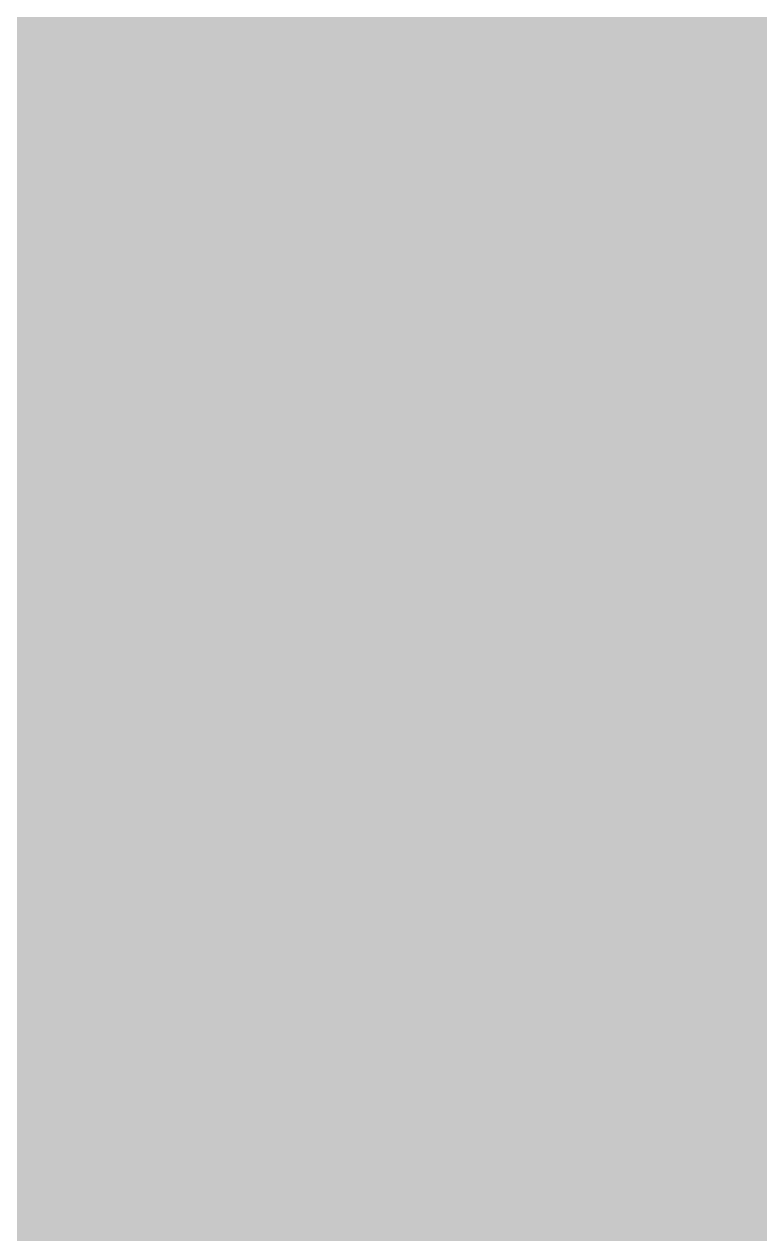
# Model space of a CAD drawing. Header units: millimetres. Extents: x 0 to 423, y 0 to 564.
# Drawn here: x 107.2 to 148.4, y 462.5 to 530.3 of the extents above; entities that cross this region are included whole.
import ezdxf

# ---------------------------------------------------------------- set-up
doc = ezdxf.new("R2010")
doc.units = ezdxf.units.MM

msp = doc.modelspace()

# ---------------------------------------------------------------- hatches: boundary and pattern name
msp.add_hatch(color=254).paths.add_polyline_path([(21.2189, 0.0537), (20.955, 0.0533), (20.6934, 0.0584), (20.4292, 0.066), (20.1676, 0.0787), (19.906, 0.094), (19.6469, 0.1118), (19.3853, 0.1321), (19.1262, 0.1549), (18.8671, 0.1829), (18.608, 0.2134), (18.349, 0.2464), (18.0924, 0.2845), (17.8359, 0.3251), (17.5793, 0.3683), (17.3253, 0.414), (17.0688, 0.4623), (16.8148, 0.5156), (16.5633, 0.5715), (16.3093, 0.6299), (16.0579, 0.6909), (15.809, 0.7544), (15.56, 0.823), (15.3111, 0.8941), (15.0622, 0.9677), (14.8158, 1.0439), (14.5694, 1.1227), (14.3256, 1.2065), (14.0818, 1.2903), (13.8379, 1.3792), (13.5966, 1.4707), (13.3579, 1.5672), (13.1191, 1.6637), (12.8803, 1.7628), (12.6441, 1.8669), (12.4079, 1.9736), (12.1742, 2.0803), (11.9405, 2.192), (11.7094, 2.3089), (11.4808, 2.4257), (11.2522, 2.5451), (11.0236, 2.6695), (10.7975, 2.794), (10.574, 2.9235), (10.3505, 3.0556), (10.1295, 3.1877), (9.9111, 3.3249), (9.6926, 3.4646), (9.4742, 3.6068), (9.2608, 3.7541), (9.0475, 3.9014), (8.8341, 4.0513), (8.6258, 4.2037), (8.4176, 4.3612), (8.2118, 4.5187), (8.0061, 4.6812), (7.8029, 4.8438), (7.6022, 5.0114), (7.4041, 5.1816), (7.206, 5.3518), (7.0129, 5.527), (6.8174, 5.7048), (6.6269, 5.8826), (6.4389, 6.0655), (6.2509, 6.2509), (6.0655, 6.4389), (5.8852, 6.6269), (5.7048, 6.8174), (5.527, 7.0104), (5.3518, 7.206), (5.1816, 7.4041), (5.0114, 7.6022), (4.8463, 7.8029), (4.6812, 8.0061), (4.5187, 8.2118), (4.3612, 8.4176), (4.2062, 8.6258), (4.0513, 8.8341), (3.9014, 9.0475), (3.7541, 9.2608), (3.6068, 9.4742), (3.4646, 9.6926), (3.3249, 9.9085), (3.1877, 10.1295), (3.0556, 10.3505), (2.9235, 10.574), (2.794, 10.7975), (2.6695, 11.0236), (2.5451, 11.2522), (2.4257, 11.4808), (2.3063, 11.7094), (2.192, 11.9405), (2.0803, 12.1742), (1.971, 12.4079), (1.8669, 12.6441), (1.7628, 12.8803), (1.6637, 13.1191), (1.5646, 13.3579), (1.4707, 13.5966), (1.3792, 13.8379), (1.2903, 14.0818), (1.2065, 14.3256), (1.1227, 14.5694), (1.0439, 14.8158), (0.9652, 15.0622), (0.8915, 15.3111), (0.823, 15.56), (0.7544, 15.809), (0.6883, 16.0604), (0.6274, 16.3119), (0.569, 16.5633), (0.5131, 16.8148), (0.4623, 17.0688), (0.4115, 17.3253), (0.3658, 17.5793), (0.3226, 17.8359), (0.2819, 18.0924), (0.2464, 18.3515), (0.2134, 18.608), (0.1829, 18.8671), (0.1549, 19.1262), (0.1295, 19.3878), (0.1092, 19.6469), (0.0914, 19.9085), (0.0762, 20.1701), (0.066, 20.4318), (0.0584, 20.6934), (0.0533, 20.955), (0.0508, 21.2192), (0.0522, 543.3314), (0.0533, 543.593), (0.0584, 543.8546), (0.066, 544.1188), (0.0762, 544.3804), (0.0914, 544.642), (0.1092, 544.9011), (0.1295, 545.1627), (0.1549, 545.4218), (0.1829, 545.6809), (0.2134, 545.94), (0.2464, 546.1991), (0.2819, 546.4556), (0.3226, 546.7121), (0.3658, 546.9687), (0.4115, 547.2227), (0.4623, 547.4792), (0.5131, 547.7332), (0.569, 547.9847), (0.6274, 548.2387), (0.6883, 548.4876), (0.7544, 548.7391), (0.823, 548.988), (0.8915, 549.2369), (0.9652, 549.4858), (1.0439, 549.7322), (1.1227, 549.9786), (1.2065, 550.2224), (1.2903, 550.4663), (1.3792, 550.7076), (1.4707, 550.9489), (1.5646, 551.1902), (1.6637, 551.4289), (1.7628, 551.6677), (1.8669, 551.9039), (1.971, 552.1401), (2.0803, 552.3738), (2.192, 552.6049), (2.3063, 552.8386), (2.4257, 553.0672), (2.5451, 553.2958), (2.6695, 553.5244), (2.794, 553.7505), (2.9235, 553.974), (3.0556, 554.1975), (3.1877, 554.4185), (3.3249, 554.6369), (3.4646, 554.8554), (3.6068, 555.0738), (3.7541, 555.2872), (3.9014, 555.5005), (4.0513, 555.7114), (4.2062, 555.9222), (4.3612, 556.1305), (4.5187, 556.3362), (4.6812, 556.5419), (4.8463, 556.7451), (5.0114, 556.9458), (5.1816, 557.1439), (5.3518, 557.342), (5.527, 557.5351), (5.7048, 557.7281), (5.8852, 557.9212), (6.0655, 558.1091), (6.2509, 558.2971), (6.4389, 558.4825), (6.6269, 558.6628), (6.8174, 558.8432), (7.0129, 559.021), (7.206, 559.1937), (7.4041, 559.3664), (7.6022, 559.5366), (7.8029, 559.7017), (8.0061, 559.8668), (8.2118, 560.0268), (8.4176, 560.1868), (8.6258, 560.3418), (8.8341, 560.4967), (9.0475, 560.6466), (9.2608, 560.7939), (9.4742, 560.9387), (9.6926, 561.0835), (9.9111, 561.2232), (10.1295, 561.3603), (10.3505, 561.4924), (10.574, 561.6245), (10.7975, 561.754), (11.0236, 561.8785), (11.2522, 562.0029), (11.4808, 562.1223), (11.7094, 562.2392), (11.9405, 562.356), (12.1742, 562.4678), (12.4079, 562.5744), (12.6441, 562.6811), (12.8803, 562.7853), (13.1191, 562.8843), (13.3579, 562.9834), (13.5966, 563.0774), (13.8379, 563.1688), (14.0818, 563.2577), (14.3256, 563.3415), (14.5694, 563.4253), (14.8158, 563.5041), (15.0622, 563.5803), (15.3111, 563.6539), (15.56, 563.7251), (15.809, 563.7936), (16.0579, 563.8571), (16.3093, 563.9206), (16.5633, 563.9791), (16.8148, 564.0349), (17.0688, 564.0857), (17.3253, 564.1365), (17.5793, 564.1823), (17.8359, 564.2254), (18.0924, 564.2635), (18.349, 564.3016), (18.608, 564.3347), (18.8671, 564.3651), (19.1262, 564.3931), (19.3853, 564.4185), (19.6469, 564.4388), (19.906, 564.4566), (20.1676, 564.4718), (20.4292, 564.482), (20.6934, 564.4896), (20.955, 564.4947), (21.2166, 564.4972), (402.2189, 564.4981), (402.4808, 564.4947), (402.7424, 564.4896), (403.0066, 564.482), (403.2682, 564.4718), (403.5298, 564.4566), (403.7889, 564.4388), (404.0505, 564.4185), (404.3096, 564.3931), (404.5687, 564.3651), (404.8277, 564.3347), (405.0868, 564.3016), (405.3434, 564.2635), (405.5999, 564.2254), (405.8564, 564.1823), (406.113, 564.1365), (406.367, 564.0857), (406.621, 564.0349), (406.875, 563.9791), (407.1264, 563.9206), (407.3779, 563.8571), (407.6268, 563.7936), (407.8783, 563.7251), (408.1272, 563.6539), (408.3736, 563.5803), (408.62, 563.5041), (408.8663, 563.4253), (409.1102, 563.3415), (409.354, 563.2577), (409.5979, 563.1688), (409.8392, 563.0774), (410.0805, 562.9834), (410.3192, 562.8843), (410.5554, 562.7853), (410.7942, 562.6811), (411.0279, 562.5744), (411.2616, 562.4678), (411.4952, 562.356), (411.7264, 562.2392), (411.9575, 562.1223), (412.1861, 562.0029), (412.4122, 561.8785), (412.6382, 561.754), (412.8643, 561.6245), (413.0853, 561.4924), (413.3063, 561.3603), (413.5272, 561.2232), (413.7457, 561.0835), (413.9616, 560.9387), (414.1775, 560.7939), (414.3908, 560.6466), (414.6017, 560.4967), (414.8125, 560.3418), (415.0208, 560.1868), (415.2265, 560.0268), (415.4297, 559.8668), (415.6329, 559.7017), (415.8336, 559.5366), (416.0342, 559.3664), (416.2298, 559.1937), (416.4254, 559.021), (416.6184, 558.8432), (416.8089, 558.6628), (416.9994, 558.4825), (417.1848, 558.2971), (417.3703, 558.1091), (417.5531, 557.9212), (417.7335, 557.7281), (417.9087, 557.5351), (418.084, 557.342), (418.2567, 557.1439), (418.4244, 556.9458), (418.592, 556.7451), (418.7546, 556.5419), (418.9171, 556.3362), (419.0746, 556.1305), (419.2321, 555.9222), (419.3845, 555.7114), (419.5369, 555.5005), (419.6842, 555.2872), (419.829, 555.0738), (419.9712, 554.8554), (420.1109, 554.6369), (420.2481, 554.4185), (420.3827, 554.1975), (420.5148, 553.974), (420.6418, 553.7505), (420.7688, 553.5244), (420.8907, 553.2958), (421.0126, 553.0672), (421.1295, 552.8386), (421.2438, 552.6049), (421.3555, 552.3738), (421.4647, 552.1401), (421.5689, 551.9039), (421.673, 551.6677), (421.7746, 551.4289), (421.8711, 551.1902), (421.9651, 550.9489), (422.0566, 550.7076), (422.1455, 550.4663), (422.2318, 550.2224), (422.3131, 549.9786), (422.3918, 549.7322), (422.4706, 549.4858), (422.5442, 549.2369), (422.6128, 548.988), (422.6814, 548.7391), (422.7449, 548.4876), (422.8084, 548.2387), (422.8668, 547.9847), (422.9227, 547.7332), (422.9735, 547.4792), (423.0243, 547.2227), (423.07, 546.9687), (423.1132, 546.7121), (423.1513, 546.4556), (423.1894, 546.1991), (423.2224, 545.94), (423.2529, 545.6809), (423.2808, 545.4218), (423.3037, 545.1627), (423.3266, 544.9011), (423.3443, 544.642), (423.357, 544.3804), (423.3697, 544.1188), (423.3774, 543.8546), (423.3824, 543.593), (423.385, 543.3314), (423.3855, 21.2203), (423.3824, 20.955), (423.3774, 20.6934), (423.3697, 20.4318), (423.357, 20.1701), (423.3443, 19.9085), (423.3266, 19.6469), (423.3037, 19.3878), (423.2808, 19.1262), (423.2529, 18.8671), (423.2224, 18.608), (423.1894, 18.3515), (423.1513, 18.0924), (423.1132, 17.8359), (423.07, 17.5793), (423.0243, 17.3253), (422.9735, 17.0688), (422.9227, 16.8148), (422.8668, 16.5633), (422.8084, 16.3119), (422.7449, 16.0604), (422.6814, 15.809), (422.6128, 15.56), (422.5442, 15.3111), (422.4706, 15.0622), (422.3918, 14.8158), (422.3131, 14.5694), (422.2318, 14.3256), (422.1455, 14.0818), (422.0566, 13.8379), (421.9651, 13.5966), (421.8711, 13.3579), (421.7746, 13.1191), (421.673, 12.8803), (421.5689, 12.6441), (421.4647, 12.4079), (421.3555, 12.1742), (421.2438, 11.9405), (421.1295, 11.7094), (421.0126, 11.4808), (420.8907, 11.2522), (420.7688, 11.0236), (420.6418, 10.7975), (420.5148, 10.574), (420.3827, 10.3505), (420.2481, 10.1295), (420.1109, 9.9085), (419.9712, 9.6926), (419.829, 9.4742), (419.6842, 9.2608), (419.5369, 9.0475), (419.3845, 8.8341), (419.2321, 8.6258), (419.0746, 8.4176), (418.9171, 8.2118), (418.7546, 8.0061), (418.592, 7.8029), (418.4244, 7.6022), (418.2567, 7.4041), (418.084, 7.206), (417.9087, 7.0104), (417.7335, 6.8174), (417.5531, 6.6269), (417.3703, 6.4389), (417.1848, 6.2509), (416.9994, 6.0655), (416.8089, 5.8826), (416.6184, 5.7048), (416.4254, 5.527), (416.2298, 5.3518), (416.0342, 5.1816), (415.8336, 5.0114), (415.6329, 4.8438), (415.4297, 4.6812), (415.2265, 4.5187), (415.0208, 4.3612), (414.8125, 4.2037), (414.6017, 4.0513), (414.3908, 3.9014), (414.1775, 3.7541), (413.9616, 3.6068), (413.7457, 3.4646), (413.5272, 3.3249), (413.3063, 3.1877), (413.0853, 3.0556), (412.8643, 2.9235), (412.6382, 2.794), (412.4122, 2.6695), (412.1861, 2.5451), (411.9575, 2.4257), (411.7264, 2.3089), (411.4952, 2.192), (411.2616, 2.0803), (411.0279, 1.9736), (410.7942, 1.8669), (410.5554, 1.7628), (410.3192, 1.6637), (410.0805, 1.5672), (409.8392, 1.4707), (409.5979, 1.3792), (409.354, 1.2903), (409.1102, 1.2065), (408.8663, 1.1227), (408.62, 1.0439), (408.3736, 0.9677), (408.1272, 0.8941), (407.8783, 0.823), (407.6268, 0.7544), (407.3779, 0.6909), (407.1264, 0.6299), (406.875, 0.5715), (406.621, 0.5156), (406.367, 0.4623), (406.113, 0.414), (405.8564, 0.3683), (405.5999, 0.3251), (405.3434, 0.2845), (405.0868, 0.2464), (404.8277, 0.2134), (404.5687, 0.1829), (404.3096, 0.1549), (404.0505, 0.1321), (403.7889, 0.1118), (403.5298, 0.094), (403.2682, 0.0787), (403.0066, 0.066), (402.7424, 0.0584), (402.4808, 0.0533), (402.2166, 0.0533)])
h = msp.add_hatch(color=59)
edge = h.paths.add_edge_path()
edge.add_line((125.9872, 511.3264), (126.2024, 511.3249))
edge.add_line((126.2024, 511.3249), (126.4133, 511.3223))
edge.add_line((126.4133, 511.3223), (126.6215, 511.3198))
edge.add_line((126.6215, 511.3198), (126.8273, 511.3122))
edge.add_line((126.8273, 511.3122), (127.0305, 511.3071))
edge.add_line((127.0305, 511.3071), (127.2286, 511.2969))
edge.add_line((127.2286, 511.2969), (127.4242, 511.2868))
edge.add_line((127.4242, 511.2868), (127.6172, 511.2741))
edge.add_line((127.6172, 511.2741), (127.8052, 511.2614))
edge.add_line((127.8052, 511.2614), (127.9906, 511.2461))
edge.add_line((127.9906, 511.2461), (128.1735, 511.2283))
edge.add_line((128.1735, 511.2283), (128.3513, 511.208))
edge.add_line((128.3513, 511.208), (128.5265, 511.1852))
edge.add_line((128.5265, 511.1852), (128.6993, 511.1598))
edge.add_line((128.6993, 511.1598), (128.8669, 511.1344))
edge.add_line((128.8669, 511.1344), (129.032, 511.1039))
edge.add_line((129.032, 511.1039), (129.1946, 511.0734))
edge.add_line((129.1946, 511.0734), (129.3546, 511.0404))
edge.add_line((129.3546, 511.0404), (129.5095, 511.0023))
edge.add_line((129.5095, 511.0023), (129.6594, 510.9642))
edge.add_line((129.6594, 510.9642), (129.8092, 510.9235))
edge.add_line((129.8092, 510.9235), (129.954, 510.8804))
edge.add_line((129.954, 510.8804), (130.0963, 510.8321))
edge.add_line((130.0963, 510.8321), (130.2334, 510.7838))
edge.add_line((130.2334, 510.7838), (130.368, 510.7305))
edge.add_line((130.368, 510.7305), (130.5001, 510.6746))
edge.add_line((130.5001, 510.6746), (130.6271, 510.6162))
edge.add_line((130.6271, 510.6162), (130.7516, 510.5552))
edge.add_line((130.7516, 510.5552), (130.8735, 510.4892))
edge.add_line((130.8735, 510.4892), (130.9903, 510.4232))
edge.add_line((130.9903, 510.4232), (131.1072, 510.352))
edge.add_line((131.1072, 510.352), (131.2164, 510.2784))
edge.add_line((131.2164, 510.2784), (131.3256, 510.1996))
edge.add_line((131.3256, 510.1996), (131.4298, 510.1184))
edge.add_line((131.4298, 510.1184), (131.5288, 510.0345))
edge.add_line((131.5288, 510.0345), (131.6279, 509.9456))
edge.add_line((131.6279, 509.9456), (131.7219, 509.8542))
edge.add_line((131.7219, 509.8542), (131.8133, 509.7602))
edge.add_line((131.8133, 509.7602), (131.8997, 509.6612))
edge.add_line((131.8997, 509.6612), (131.9835, 509.557))
edge.add_line((131.9835, 509.557), (132.0648, 509.4503))
edge.add_line((132.0648, 509.4503), (132.141, 509.3411))
edge.add_line((132.141, 509.3411), (132.2146, 509.2268))
edge.add_line((132.2146, 509.2268), (132.2857, 509.1074))
edge.add_line((132.2857, 509.1074), (132.3518, 508.9855))
edge.add_line((132.3518, 508.9855), (132.4153, 508.8585))
edge.add_line((132.4153, 508.8585), (132.4762, 508.729))
edge.add_line((132.4762, 508.729), (132.5321, 508.5918))
edge.add_line((132.5321, 508.5918), (132.5855, 508.4521))
edge.add_line((132.5855, 508.4521), (132.6337, 508.3099))
edge.add_line((132.6337, 508.3099), (132.682, 508.16))
edge.add_line((132.682, 508.16), (132.7226, 508.0076))
edge.add_line((132.7226, 508.0076), (132.7633, 507.8501))
edge.add_line((132.7633, 507.8501), (132.7988, 507.6901))
edge.add_line((132.7988, 507.6901), (132.8318, 507.5225))
edge.add_line((132.8318, 507.5225), (132.8623, 507.3498))
edge.add_line((132.8623, 507.3498), (132.8877, 507.1745))
edge.add_line((132.8877, 507.1745), (132.9106, 506.9942))
edge.add_line((132.9106, 506.9942), (132.9284, 506.8062))
edge.add_line((132.9284, 506.8062), (132.9436, 506.6157))
edge.add_line((132.9436, 506.6157), (132.9563, 506.4201))
edge.add_line((132.9563, 506.4201), (132.9639, 506.2195))
edge.add_line((132.9639, 506.2195), (132.969, 506.0112))
edge.add_line((132.969, 506.0112), (132.9715, 505.8004))
edge.add_line((132.9715, 505.8004), (132.9725, 503.2622))
edge.add_line((132.9725, 503.2622), (128.1465, 503.2622))
edge.add_line((128.1465, 503.2622), (127.696, 503.2578))
edge.add_line((127.696, 503.2578), (127.254, 503.2502))
edge.add_line((127.254, 503.2502), (126.8222, 503.2375))
edge.add_line((126.8222, 503.2375), (126.3955, 503.2197))
edge.add_line((126.3955, 503.2197), (125.9738, 503.1969))
edge.add_line((125.9738, 503.1969), (125.5624, 503.1689))
edge.add_line((125.5624, 503.1689), (125.1585, 503.1359))
edge.add_line((125.1585, 503.1359), (124.7597, 503.0978))
edge.add_line((124.7597, 503.0978), (124.3711, 503.0546))
edge.add_line((124.3711, 503.0546), (123.9876, 503.0064))
edge.add_line((123.9876, 503.0064), (123.6116, 502.9505))
edge.add_line((123.6116, 502.9505), (123.2433, 502.8921))
edge.add_line((123.2433, 502.8921), (122.8827, 502.8286))
edge.add_line((122.8827, 502.8286), (122.5271, 502.76))
edge.add_line((122.5271, 502.76), (122.1816, 502.6863))
edge.add_line((122.1816, 502.6863), (121.8413, 502.605))
edge.add_line((121.8413, 502.605), (121.5085, 502.5212))
edge.add_line((121.5085, 502.5212), (121.1834, 502.4323))
edge.add_line((121.1834, 502.4323), (120.8659, 502.3383))
edge.add_line((120.8659, 502.3383), (120.5535, 502.2367))
edge.add_line((120.5535, 502.2367), (120.2512, 502.1326))
edge.add_line((120.2512, 502.1326), (119.954, 502.0234))
edge.add_line((119.954, 502.0234), (119.6645, 501.9091))
edge.add_line((119.6645, 501.9091), (119.3825, 501.7872))
edge.add_line((119.3825, 501.7872), (119.1082, 501.6627))
edge.add_line((119.1082, 501.6627), (118.839, 501.5306))
edge.add_line((118.839, 501.5306), (118.5799, 501.396))
edge.add_line((118.5799, 501.396), (118.3259, 501.2563))
edge.add_line((118.3259, 501.2563), (118.0795, 501.109))
edge.add_line((118.0795, 501.109), (117.8408, 500.9591))
edge.add_line((117.8408, 500.9591), (117.6071, 500.8016))
edge.add_line((117.6071, 500.8016), (117.381, 500.6416))
edge.add_line((117.381, 500.6416), (117.1651, 500.4765))
edge.add_line((117.1651, 500.4765), (116.9518, 500.3038))
edge.add_line((116.9518, 500.3038), (116.7486, 500.1285))
edge.add_line((116.7486, 500.1285), (116.5504, 499.9457))
edge.add_line((116.5504, 499.9457), (116.3625, 499.7602))
edge.add_line((116.3625, 499.7602), (116.1796, 499.5672))
edge.add_line((116.1796, 499.5672), (116.0018, 499.3716))
edge.add_line((116.0018, 499.3716), (115.8342, 499.1684))
edge.add_line((115.8342, 499.1684), (115.6716, 498.9601))
edge.add_line((115.6716, 498.9601), (115.5167, 498.7493))
edge.add_line((115.5167, 498.7493), (115.3693, 498.5309))
edge.add_line((115.3693, 498.5309), (115.2271, 498.3099))
edge.add_line((115.2271, 498.3099), (115.0925, 498.0813))
edge.add_line((115.0925, 498.0813), (114.9655, 497.8476))
edge.add_line((114.9655, 497.8476), (114.8461, 497.6114))
edge.add_line((114.8461, 497.6114), (114.7318, 497.3676))
edge.add_line((114.7318, 497.3676), (114.6277, 497.1186))
edge.add_line((114.6277, 497.1186), (114.5261, 496.8672))
edge.add_line((114.5261, 496.8672), (114.4346, 496.6081))
edge.add_line((114.4346, 496.6081), (114.3483, 496.3439))
edge.add_line((114.3483, 496.3439), (114.2695, 496.0747))
edge.add_line((114.2695, 496.0747), (114.1984, 495.8029))
edge.add_line((114.1984, 495.8029), (114.1349, 495.5235))
edge.add_line((114.1349, 495.5235), (114.0765, 495.239))
edge.add_line((114.0765, 495.239), (114.0257, 494.9495))
edge.add_line((114.0257, 494.9495), (113.98, 494.6548))
edge.add_line((113.98, 494.6548), (113.9419, 494.3577))
edge.add_line((113.9419, 494.3577), (113.9114, 494.0529))
edge.add_line((113.9114, 494.0529), (113.8885, 493.743))
edge.add_line((113.8885, 493.743), (113.8707, 493.428))
edge.add_line((113.8707, 493.428), (113.8606, 493.108))
edge.add_line((113.8606, 493.108), (113.858, 492.7829))
edge.add_line((113.858, 492.7829), (113.8606, 492.4349))
edge.add_line((113.8606, 492.4349), (113.8707, 492.0945))
edge.add_line((113.8707, 492.0945), (113.886, 491.7592))
edge.add_line((113.886, 491.7592), (113.9088, 491.4316))
edge.add_line((113.9088, 491.4316), (113.9393, 491.109))
edge.add_line((113.9393, 491.109), (113.9749, 490.794))
edge.add_line((113.9749, 490.794), (114.0155, 490.4867))
edge.add_line((114.0155, 490.4867), (114.0638, 490.1844))
edge.add_line((114.0638, 490.1844), (114.1171, 489.8898))
edge.add_line((114.1171, 489.8898), (114.1781, 489.6002))
edge.add_line((114.1781, 489.6002), (114.2441, 489.3158))
edge.add_line((114.2441, 489.3158), (114.3152, 489.0389))
edge.add_line((114.3152, 489.0389), (114.394, 488.7697))
edge.add_line((114.394, 488.7697), (114.4778, 488.5055))
edge.add_line((114.4778, 488.5055), (114.5667, 488.2464))
edge.add_line((114.5667, 488.2464), (114.6632, 487.995))
edge.add_line((114.6632, 487.995), (114.7623, 487.7486))
edge.add_line((114.7623, 487.7486), (114.869, 487.5098))
edge.add_line((114.869, 487.5098), (114.9807, 487.2761))
edge.add_line((114.9807, 487.2761), (115.1001, 487.0475))
edge.add_line((115.1001, 487.0475), (115.222, 486.8266))
edge.add_line((115.222, 486.8266), (115.3516, 486.6107))
edge.add_line((115.3516, 486.6107), (115.4836, 486.3998))
edge.add_line((115.4836, 486.3998), (115.6233, 486.1941))
edge.add_line((115.6233, 486.1941), (115.7656, 485.996))
edge.add_line((115.7656, 485.996), (115.9154, 485.8029))
edge.add_line((115.9154, 485.8029), (116.0704, 485.6175))
edge.add_line((116.0704, 485.6175), (116.2279, 485.4346))
edge.add_line((116.2279, 485.4346), (116.393, 485.2594))
edge.add_line((116.393, 485.2594), (116.5606, 485.0892))
edge.add_line((116.5606, 485.0892), (116.7359, 484.9266))
edge.add_line((116.7359, 484.9266), (116.9137, 484.7666))
edge.add_line((116.9137, 484.7666), (117.0965, 484.6142))
edge.add_line((117.0965, 484.6142), (117.2845, 484.4644))
edge.add_line((117.2845, 484.4644), (117.4775, 484.3221))
edge.add_line((117.4775, 484.3221), (117.6731, 484.185))
edge.add_line((117.6731, 484.185), (117.8763, 484.0529))
edge.add_line((117.8763, 484.0529), (118.0821, 483.9259))
edge.add_line((118.0821, 483.9259), (118.2903, 483.804))
edge.add_line((118.2903, 483.804), (118.5062, 483.6897))
edge.add_line((118.5062, 483.6897), (118.7247, 483.5779))
edge.add_line((118.7247, 483.5779), (118.9482, 483.4712))
edge.add_line((118.9482, 483.4712), (119.1743, 483.3722))
edge.add_line((119.1743, 483.3722), (119.4054, 483.2756))
edge.add_line((119.4054, 483.2756), (119.6391, 483.1842))
edge.add_line((119.6391, 483.1842), (119.8778, 483.1004))
edge.add_line((119.8778, 483.1004), (120.1217, 483.0191))
edge.add_line((120.1217, 483.0191), (120.3681, 482.9429))
edge.add_line((120.3681, 482.9429), (120.617, 482.8718))
edge.add_line((120.617, 482.8718), (120.871, 482.8057))
edge.add_line((120.871, 482.8057), (121.1301, 482.7448))
edge.add_line((121.1301, 482.7448), (121.3917, 482.6889))
edge.add_line((121.3917, 482.6889), (121.6558, 482.6381))
edge.add_line((121.6558, 482.6381), (121.9225, 482.5898))
edge.add_line((121.9225, 482.5898), (122.1943, 482.5467))
edge.add_line((122.1943, 482.5467), (122.4686, 482.5111))
edge.add_line((122.4686, 482.5111), (122.748, 482.4755))
edge.add_line((122.748, 482.4755), (123.0274, 482.4476))
edge.add_line((123.0274, 482.4476), (123.3119, 482.4247))
edge.add_line((123.3119, 482.4247), (123.6015, 482.4044))
edge.add_line((123.6015, 482.4044), (123.891, 482.3892))
edge.add_line((123.891, 482.3892), (124.1857, 482.379))
edge.add_line((124.1857, 482.379), (124.4803, 482.3714))
edge.add_line((124.4803, 482.3714), (124.78, 482.3689))
edge.add_line((124.78, 482.3689), (125.001, 482.3714))
edge.add_line((125.001, 482.3714), (125.2195, 482.3765))
edge.add_line((125.2195, 482.3765), (125.4354, 482.3841))
edge.add_line((125.4354, 482.3841), (125.6487, 482.3943))
edge.add_line((125.6487, 482.3943), (125.857, 482.4095))
edge.add_line((125.857, 482.4095), (126.0627, 482.4247))
edge.add_line((126.0627, 482.4247), (126.2659, 482.4451))
edge.add_line((126.2659, 482.4451), (126.4666, 482.4679))
edge.add_line((126.4666, 482.4679), (126.6647, 482.4933))
edge.add_line((126.6647, 482.4933), (126.8578, 482.5213))
edge.add_line((126.8578, 482.5213), (127.0508, 482.5517))
edge.add_line((127.0508, 482.5517), (127.2388, 482.5873))
edge.add_line((127.2388, 482.5873), (127.4242, 482.6229))
edge.add_line((127.4242, 482.6229), (127.6071, 482.661))
edge.add_line((127.6071, 482.661), (127.7874, 482.7041))
edge.add_line((127.7874, 482.7041), (127.9652, 482.7473))
edge.add_line((127.9652, 482.7473), (128.1405, 482.7956))
edge.add_line((128.1405, 482.7956), (128.3106, 482.8438))
edge.add_line((128.3106, 482.8438), (128.4808, 482.8946))
edge.add_line((128.4808, 482.8946), (128.6485, 482.9505))
edge.add_line((128.6485, 482.9505), (128.811, 483.0064))
edge.add_line((128.811, 483.0064), (128.9736, 483.0648))
edge.add_line((128.9736, 483.0648), (129.1311, 483.1258))
edge.add_line((129.1311, 483.1258), (129.286, 483.1893))
edge.add_line((129.286, 483.1893), (129.4409, 483.2553))
edge.add_line((129.4409, 483.2553), (129.5908, 483.3239))
edge.add_line((129.5908, 483.3239), (129.7407, 483.395))
edge.add_line((129.7407, 483.395), (129.888, 483.4661))
edge.add_line((129.888, 483.4661), (130.0302, 483.5398))
edge.add_line((130.0302, 483.5398), (130.1725, 483.616))
edge.add_line((130.1725, 483.616), (130.3096, 483.6947))
edge.add_line((130.3096, 483.6947), (130.4468, 483.776))
edge.add_line((130.4468, 483.776), (130.5814, 483.8573))
edge.add_line((130.5814, 483.8573), (130.7135, 483.9411))
edge.add_line((130.7135, 483.9411), (130.843, 484.0275))
edge.add_line((130.843, 484.0275), (130.97, 484.1138))
edge.add_line((130.97, 484.1138), (131.097, 484.2027))
edge.add_line((131.097, 484.2027), (131.2189, 484.2942))
edge.add_line((131.2189, 484.2942), (131.3409, 484.3882))
edge.add_line((131.3409, 484.3882), (131.4577, 484.4821))
edge.add_line((131.4577, 484.4821), (131.5745, 484.5761))
edge.add_line((131.5745, 484.5761), (131.6888, 484.6752))
edge.add_line((131.6888, 484.6752), (131.8031, 484.7742))
edge.add_line((131.8031, 484.7742), (131.9124, 484.8733))
edge.add_line((131.9124, 484.8733), (132.0216, 484.9749))
edge.add_line((132.0216, 484.9749), (132.1283, 485.079))
edge.add_line((132.1283, 485.079), (132.2324, 485.1832))
edge.add_line((132.2324, 485.1832), (132.334, 485.2899))
edge.add_line((132.334, 485.2899), (132.4356, 485.3965))
edge.add_line((132.4356, 485.3965), (132.5347, 485.5058))
edge.add_line((132.5347, 485.5058), (132.6312, 485.615))
edge.add_line((132.6312, 485.615), (132.7252, 485.7267))
edge.add_line((132.7252, 485.7267), (132.8191, 485.8385))
edge.add_line((132.8191, 485.8385), (132.9106, 485.9503))
edge.add_line((132.9106, 485.9503), (132.9995, 486.0646))
edge.add_line((132.9995, 486.0646), (133.0884, 486.1814))
edge.add_line((133.0884, 486.1814), (133.1747, 486.2957))
edge.add_line((133.1747, 486.2957), (133.2586, 486.4125))
edge.add_line((133.2586, 486.4125), (133.3424, 486.5319))
edge.add_line((133.3424, 486.5319), (133.4237, 486.6488))
edge.add_line((133.4237, 486.6488), (133.5024, 486.7681))
edge.add_line((133.5024, 486.7681), (133.5811, 486.8901))
edge.add_line((133.5811, 486.8901), (133.6573, 487.0094))
edge.add_line((133.6573, 487.0094), (133.7335, 487.1314))
edge.add_line((133.7335, 487.1314), (134.56, 483.0064))
edge.add_line((134.56, 483.0064), (139.4492, 483.0064))
edge.add_line((139.4492, 483.0064), (139.4492, 506.1836))
edge.add_line((139.4492, 506.1836), (139.446, 506.4989))
edge.add_line((139.446, 506.4989), (139.4384, 506.8113))
edge.add_line((139.4384, 506.8113), (139.4257, 507.1161))
edge.add_line((139.4257, 507.1161), (139.4079, 507.4183))
edge.add_line((139.4079, 507.4183), (139.385, 507.7181))
edge.add_line((139.385, 507.7181), (139.3546, 508.0102))
edge.add_line((139.3546, 508.0102), (139.3215, 508.2997))
edge.add_line((139.3215, 508.2997), (139.2834, 508.5842))
edge.add_line((139.2834, 508.5842), (139.2377, 508.8611))
edge.add_line((139.2377, 508.8611), (139.1869, 509.1379))
edge.add_line((139.1869, 509.1379), (139.131, 509.4072))
edge.add_line((139.131, 509.4072), (139.0701, 509.6713))
edge.add_line((139.0701, 509.6713), (139.0015, 509.9329))
edge.add_line((139.0015, 509.9329), (138.9304, 510.1869))
edge.add_line((138.9304, 510.1869), (138.8516, 510.4384))
edge.add_line((138.8516, 510.4384), (138.7653, 510.6848))
edge.add_line((138.7653, 510.6848), (138.6764, 510.9261))
edge.add_line((138.6764, 510.9261), (138.5799, 511.1648))
edge.add_line((138.5799, 511.1648), (138.4757, 511.396))
edge.add_line((138.4757, 511.396), (138.369, 511.622))
edge.add_line((138.369, 511.622), (138.2522, 511.8456))
edge.add_line((138.2522, 511.8456), (138.1328, 512.0615))
edge.add_line((138.1328, 512.0615), (138.0033, 512.2748))
edge.add_line((138.0033, 512.2748), (137.8712, 512.4831))
edge.add_line((137.8712, 512.4831), (137.7315, 512.6863))
edge.add_line((137.7315, 512.6863), (137.5842, 512.8844))
edge.add_line((137.5842, 512.8844), (137.4318, 513.0775))
edge.add_line((137.4318, 513.0775), (137.2718, 513.2654))
edge.add_line((137.2718, 513.2654), (137.1067, 513.4483))
edge.add_line((137.1067, 513.4483), (136.9314, 513.6261))
edge.add_line((136.9314, 513.6261), (136.7536, 513.8014))
edge.add_line((136.7536, 513.8014), (136.5656, 513.969))
edge.add_line((136.5656, 513.969), (136.3726, 514.1316))
edge.add_line((136.3726, 514.1316), (136.1745, 514.2916))
edge.add_line((136.1745, 514.2916), (135.9662, 514.444))
edge.add_line((135.9662, 514.444), (135.7528, 514.5913))
edge.add_line((135.7528, 514.5913), (135.5319, 514.7361))
edge.add_line((135.5319, 514.7361), (135.3033, 514.8732))
edge.add_line((135.3033, 514.8732), (135.067, 515.0079))
edge.add_line((135.067, 515.0079), (134.8257, 515.1349))
edge.add_line((134.8257, 515.1349), (134.5743, 515.2593))
edge.add_line((134.5743, 515.2593), (134.3177, 515.3762))
edge.add_line((134.3177, 515.3762), (134.0536, 515.4905))
edge.add_line((134.0536, 515.4905), (133.7818, 515.5971))
edge.add_line((133.7818, 515.5971), (133.5024, 515.7013))
edge.add_line((133.5024, 515.7013), (133.2154, 515.7978))
edge.add_line((133.2154, 515.7978), (132.9182, 515.8918))
edge.add_line((132.9182, 515.8918), (132.6159, 515.9781))
edge.add_line((132.6159, 515.9781), (132.3061, 516.0594))
edge.add_line((132.3061, 516.0594), (131.9886, 516.1356))
edge.add_line((131.9886, 516.1356), (131.6634, 516.2093))
edge.add_line((131.6634, 516.2093), (131.3282, 516.2753))
edge.add_line((131.3282, 516.2753), (130.9878, 516.3363))
edge.add_line((130.9878, 516.3363), (130.6373, 516.3922))
edge.add_line((130.6373, 516.3922), (130.2791, 516.443))
edge.add_line((130.2791, 516.443), (129.9134, 516.4887))
edge.add_line((129.9134, 516.4887), (129.5375, 516.5268))
edge.add_line((129.5375, 516.5268), (129.1565, 516.5623))
edge.add_line((129.1565, 516.5623), (128.7653, 516.5928))
edge.add_line((128.7653, 516.5928), (128.3665, 516.6157))
edge.add_line((128.3665, 516.6157), (127.9576, 516.636))
edge.add_line((127.9576, 516.636), (127.5436, 516.6487))
edge.add_line((127.5436, 516.6487), (127.1168, 516.6563))
edge.add_line((127.1168, 516.6563), (126.685, 516.6589))
edge.add_line((126.685, 516.6589), (126.492, 516.6589))
edge.add_line((126.492, 516.6589), (126.299, 516.6563))
edge.add_line((126.299, 516.6563), (126.1059, 516.6538))
edge.add_line((126.1059, 516.6538), (125.9154, 516.6487))
edge.add_line((125.9154, 516.6487), (125.7249, 516.6436))
edge.add_line((125.7249, 516.6436), (125.5344, 516.636))
edge.add_line((125.5344, 516.636), (125.3439, 516.6258))
edge.add_line((125.3439, 516.6258), (125.156, 516.6157))
edge.add_line((125.156, 516.6157), (124.968, 516.6055))
edge.add_line((124.968, 516.6055), (124.78, 516.5928))
edge.add_line((124.78, 516.5928), (124.5921, 516.5801))
edge.add_line((124.5921, 516.5801), (124.4067, 516.5649))
edge.add_line((124.4067, 516.5649), (124.2212, 516.5496))
edge.add_line((124.2212, 516.5496), (124.0358, 516.5319))
edge.add_line((124.0358, 516.5319), (123.8504, 516.5141))
edge.add_line((123.8504, 516.5141), (123.6675, 516.4963))
edge.add_line((123.6675, 516.4963), (123.4846, 516.476))
edge.add_line((123.4846, 516.476), (123.3018, 516.4557))
edge.add_line((123.3018, 516.4557), (123.1214, 516.4328))
edge.add_line((123.1214, 516.4328), (122.9411, 516.4099))
edge.add_line((122.9411, 516.4099), (122.7607, 516.3845))
edge.add_line((122.7607, 516.3845), (122.5804, 516.3617))
edge.add_line((122.5804, 516.3617), (122.4026, 516.3337))
edge.add_line((122.4026, 516.3337), (122.2248, 516.3083))
edge.add_line((122.2248, 516.3083), (122.0495, 516.2804))
edge.add_line((122.0495, 516.2804), (121.8717, 516.2525))
edge.add_line((121.8717, 516.2525), (121.6965, 516.222))
edge.add_line((121.6965, 516.222), (121.5238, 516.1915))
edge.add_line((121.5238, 516.1915), (121.3485, 516.161))
edge.add_line((121.3485, 516.161), (121.1783, 516.1305))
edge.add_line((121.1783, 516.1305), (121.0056, 516.0975))
edge.add_line((121.0056, 516.0975), (120.8354, 516.0645))
edge.add_line((120.8354, 516.0645), (120.6652, 516.0315))
edge.add_line((120.6652, 516.0315), (120.4951, 515.9959))
edge.add_line((120.4951, 515.9959), (120.3274, 515.9604))
edge.add_line((120.3274, 515.9604), (120.1598, 515.9248))
edge.add_line((120.1598, 515.9248), (119.9947, 515.8892))
edge.add_line((119.9947, 515.8892), (119.8296, 515.8511))
edge.add_line((119.8296, 515.8511), (119.6645, 515.813))
edge.add_line((119.6645, 515.813), (119.4994, 515.7749))
edge.add_line((119.4994, 515.7749), (119.3368, 515.7368))
edge.add_line((119.3368, 515.7368), (119.1768, 515.6987))
edge.add_line((119.1768, 515.6987), (119.0168, 515.6581))
edge.add_line((119.0168, 515.6581), (118.8568, 515.6175))
edge.add_line((118.8568, 515.6175), (118.6967, 515.5794))
edge.add_line((118.6967, 515.5794), (118.5393, 515.5362))
edge.add_line((118.5393, 515.5362), (118.3843, 515.4955))
edge.add_line((118.3843, 515.4955), (118.2268, 515.4549))
edge.add_line((118.2268, 515.4549), (118.0744, 515.4117))
edge.add_line((118.0744, 515.4117), (117.9195, 515.3711))
edge.add_line((117.9195, 515.3711), (117.7671, 515.3279))
edge.add_line((117.7671, 515.3279), (117.6172, 515.2847))
edge.add_line((117.6172, 515.2847), (117.4674, 515.2415))
edge.add_line((117.4674, 515.2415), (117.3175, 515.1984))
edge.add_line((117.3175, 515.1984), (117.1702, 515.1552))
edge.add_line((117.1702, 515.1552), (117.0229, 515.1095))
edge.add_line((117.0229, 515.1095), (116.8756, 515.0663))
edge.add_line((116.8756, 515.0663), (116.7333, 515.0231))
edge.add_line((116.7333, 515.0231), (116.5885, 514.9774))
edge.add_line((116.5885, 514.9774), (116.4463, 514.9342))
edge.add_line((116.4463, 514.9342), (116.3041, 514.8885))
edge.add_line((116.3041, 514.8885), (116.1644, 514.8453))
edge.add_line((116.1644, 514.8453), (116.0272, 514.7996))
edge.add_line((116.0272, 514.7996), (115.89, 514.7564))
edge.add_line((115.89, 514.7564), (117.4143, 509.8669))
edge.add_line((117.4143, 509.8669), (117.5588, 509.9101))
edge.add_line((117.5588, 509.9101), (117.7061, 509.9533))
edge.add_line((117.7061, 509.9533), (117.8509, 509.9964))
edge.add_line((117.8509, 509.9964), (117.9982, 510.0396))
edge.add_line((117.9982, 510.0396), (118.143, 510.0803))
edge.add_line((118.143, 510.0803), (118.2878, 510.1209))
edge.add_line((118.2878, 510.1209), (118.4351, 510.1615))
edge.add_line((118.4351, 510.1615), (118.5799, 510.2022))
edge.add_line((118.5799, 510.2022), (118.7272, 510.2403))
edge.add_line((118.7272, 510.2403), (118.872, 510.2784))
edge.add_line((118.872, 510.2784), (119.0193, 510.3165))
edge.add_line((119.0193, 510.3165), (119.1641, 510.3546))
edge.add_line((119.1641, 510.3546), (119.3089, 510.3901))
edge.add_line((119.3089, 510.3901), (119.4537, 510.4257))
edge.add_line((119.4537, 510.4257), (119.5984, 510.4613))
edge.add_line((119.5984, 510.4613), (119.7432, 510.4943))
edge.add_line((119.7432, 510.4943), (119.888, 510.5298))
edge.add_line((119.888, 510.5298), (120.0328, 510.5629))
edge.add_line((120.0328, 510.5629), (120.175, 510.5933))
edge.add_line((120.175, 510.5933), (120.3198, 510.6264))
edge.add_line((120.3198, 510.6264), (120.462, 510.6568))
edge.add_line((120.462, 510.6568), (120.6068, 510.6873))
edge.add_line((120.6068, 510.6873), (120.7491, 510.7178))
edge.add_line((120.7491, 510.7178), (120.8913, 510.7457))
edge.add_line((120.8913, 510.7457), (121.031, 510.7737))
edge.add_line((121.031, 510.7737), (121.1732, 510.8016))
edge.add_line((121.1732, 510.8016), (121.3129, 510.8296))
edge.add_line((121.3129, 510.8296), (121.4526, 510.855))
edge.add_line((121.4526, 510.855), (121.5923, 510.8804))
edge.add_line((121.5923, 510.8804), (121.732, 510.9058))
edge.add_line((121.732, 510.9058), (121.8717, 510.9286))
edge.add_line((121.8717, 510.9286), (122.0089, 510.9515))
edge.add_line((122.0089, 510.9515), (122.1461, 510.9743))
edge.add_line((122.1461, 510.9743), (122.2832, 510.9972))
edge.add_line((122.2832, 510.9972), (122.4178, 511.0175))
edge.add_line((122.4178, 511.0175), (122.555, 511.0378))
edge.add_line((122.555, 511.0378), (122.6896, 511.0582))
edge.add_line((122.6896, 511.0582), (122.8242, 511.0785))
edge.add_line((122.8242, 511.0785), (122.9563, 511.0963))
edge.add_line((122.9563, 511.0963), (123.0884, 511.114))
edge.add_line((123.0884, 511.114), (123.2205, 511.1318))
edge.add_line((123.2205, 511.1318), (123.3526, 511.1471))
edge.add_line((123.3526, 511.1471), (123.4821, 511.1623))
edge.add_line((123.4821, 511.1623), (123.6116, 511.1775))
edge.add_line((123.6116, 511.1775), (123.7386, 511.1928))
edge.add_line((123.7386, 511.1928), (123.8682, 511.2055))
edge.add_line((123.8682, 511.2055), (123.9926, 511.2182))
edge.add_line((123.9926, 511.2182), (124.1196, 511.2309))
edge.add_line((124.1196, 511.2309), (124.2441, 511.241))
edge.add_line((124.2441, 511.241), (124.3686, 511.2537))
edge.add_line((124.3686, 511.2537), (124.4905, 511.2639))
edge.add_line((124.4905, 511.2639), (124.6124, 511.2715))
edge.add_line((124.6124, 511.2715), (124.7343, 511.2817))
edge.add_line((124.7343, 511.2817), (124.8537, 511.2893))
edge.add_line((124.8537, 511.2893), (124.9705, 511.2944))
edge.add_line((124.9705, 511.2944), (125.0899, 511.302))
edge.add_line((125.0899, 511.302), (125.2042, 511.3071))
edge.add_line((125.2042, 511.3071), (125.3211, 511.3122))
edge.add_line((125.3211, 511.3122), (125.4354, 511.3147))
edge.add_line((125.4354, 511.3147), (125.5471, 511.3198))
edge.add_line((125.5471, 511.3198), (125.6589, 511.3223))
edge.add_line((125.6589, 511.3223), (125.7681, 511.3249))
edge.add_line((125.7681, 511.3249), (125.8773, 511.3249))
edge.add_line((125.8773, 511.3249), (125.9865, 511.3249))
edge = h.paths.add_edge_path(flags=16)
edge.add_line((126.1787, 487.5139), (125.9789, 487.5149))
edge.add_line((125.9789, 487.5149), (125.7859, 487.5174))
edge.add_line((125.7859, 487.5174), (125.5979, 487.5276))
edge.add_line((125.5979, 487.5276), (125.4125, 487.5378))
edge.add_line((125.4125, 487.5378), (125.2296, 487.5505))
edge.add_line((125.2296, 487.5505), (125.0544, 487.5682))
edge.add_line((125.0544, 487.5682), (124.8791, 487.586))
edge.add_line((124.8791, 487.586), (124.7089, 487.6089))
edge.add_line((124.7089, 487.6089), (124.5438, 487.6343))
edge.add_line((124.5438, 487.6343), (124.3813, 487.6648))
edge.add_line((124.3813, 487.6648), (124.2238, 487.6952))
edge.add_line((124.2238, 487.6952), (124.0688, 487.7283))
edge.add_line((124.0688, 487.7283), (123.919, 487.7664))
edge.add_line((123.919, 487.7664), (123.7717, 487.807))
edge.add_line((123.7717, 487.807), (123.6294, 487.8502))
edge.add_line((123.6294, 487.8502), (123.4897, 487.8959))
edge.add_line((123.4897, 487.8959), (123.3526, 487.9442))
edge.add_line((123.3526, 487.9442), (123.2205, 487.995))
edge.add_line((123.2205, 487.995), (123.0909, 488.0508))
edge.add_line((123.0909, 488.0508), (122.9665, 488.1067))
edge.add_line((122.9665, 488.1067), (122.8446, 488.1677))
edge.add_line((122.8446, 488.1677), (122.7252, 488.2286))
edge.add_line((122.7252, 488.2286), (122.6109, 488.2947))
edge.add_line((122.6109, 488.2947), (122.4991, 488.3633))
edge.add_line((122.4991, 488.3633), (122.3899, 488.4344))
edge.add_line((122.3899, 488.4344), (122.2858, 488.508))
edge.add_line((122.2858, 488.508), (122.1842, 488.5842))
edge.add_line((122.1842, 488.5842), (122.0851, 488.663))
edge.add_line((122.0851, 488.663), (121.9911, 488.7443))
edge.add_line((121.9911, 488.7443), (121.8971, 488.8281))
edge.add_line((121.8971, 488.8281), (121.8082, 488.9144))
edge.add_line((121.8082, 488.9144), (121.7244, 489.0059))
edge.add_line((121.7244, 489.0059), (121.6406, 489.0973))
edge.add_line((121.6406, 489.0973), (121.5619, 489.1913))
edge.add_line((121.5619, 489.1913), (121.4857, 489.2878))
edge.add_line((121.4857, 489.2878), (121.412, 489.3894))
edge.add_line((121.412, 489.3894), (121.3409, 489.491))
edge.add_line((121.3409, 489.491), (121.2748, 489.5952))
edge.add_line((121.2748, 489.5952), (121.2088, 489.7044))
edge.add_line((121.2088, 489.7044), (121.1478, 489.8136))
edge.add_line((121.1478, 489.8136), (121.0894, 489.9254))
edge.add_line((121.0894, 489.9254), (121.0335, 490.0397))
edge.add_line((121.0335, 490.0397), (120.9802, 490.159))
edge.add_line((120.9802, 490.159), (120.9294, 490.2784))
edge.add_line((120.9294, 490.2784), (120.8837, 490.4003))
edge.add_line((120.8837, 490.4003), (120.838, 490.5248))
edge.add_line((120.838, 490.5248), (120.7948, 490.6518))
edge.add_line((120.7948, 490.6518), (120.7567, 490.7813))
edge.add_line((120.7567, 490.7813), (120.7186, 490.9134))
edge.add_line((120.7186, 490.9134), (120.6856, 491.0455))
edge.add_line((120.6856, 491.0455), (120.6525, 491.1827))
edge.add_line((120.6525, 491.1827), (120.6246, 491.3224))
edge.add_line((120.6246, 491.3224), (120.5967, 491.4621))
edge.add_line((120.5967, 491.4621), (120.5738, 491.6068))
edge.add_line((120.5738, 491.6068), (120.5509, 491.7516))
edge.add_line((120.5509, 491.7516), (120.5332, 491.8989))
edge.add_line((120.5332, 491.8989), (120.5154, 492.0513))
edge.add_line((120.5154, 492.0513), (120.5001, 492.2037))
edge.add_line((120.5001, 492.2037), (120.49, 492.3587))
edge.add_line((120.49, 492.3587), (120.4798, 492.5136))
edge.add_line((120.4798, 492.5136), (120.4722, 492.6736))
edge.add_line((120.4722, 492.6736), (120.4646, 492.8337))
edge.add_line((120.4646, 492.8337), (120.462, 492.9988))
edge.add_line((120.462, 492.9988), (120.462, 493.1639))
edge.add_line((120.462, 493.1639), (120.462, 493.3391))
edge.add_line((120.462, 493.3391), (120.4671, 493.5093))
edge.add_line((120.4671, 493.5093), (120.4747, 493.6795))
edge.add_line((120.4747, 493.6795), (120.4874, 493.8446))
edge.add_line((120.4874, 493.8446), (120.5001, 494.0097))
edge.add_line((120.5001, 494.0097), (120.5179, 494.1697))
edge.add_line((120.5179, 494.1697), (120.5382, 494.3297))
edge.add_line((120.5382, 494.3297), (120.5611, 494.4847))
edge.add_line((120.5611, 494.4847), (120.589, 494.6396))
edge.add_line((120.589, 494.6396), (120.6195, 494.7895))
edge.add_line((120.6195, 494.7895), (120.6525, 494.9368))
edge.add_line((120.6525, 494.9368), (120.6906, 495.0816))
edge.add_line((120.6906, 495.0816), (120.7287, 495.2263))
edge.add_line((120.7287, 495.2263), (120.7745, 495.366))
edge.add_line((120.7745, 495.366), (120.8202, 495.5032))
edge.add_line((120.8202, 495.5032), (120.871, 495.6378))
edge.add_line((120.871, 495.6378), (120.9243, 495.7699))
edge.add_line((120.9243, 495.7699), (120.9827, 495.8994))
edge.add_line((120.9827, 495.8994), (121.0437, 496.0264))
edge.add_line((121.0437, 496.0264), (121.1072, 496.1509))
edge.add_line((121.1072, 496.1509), (121.1758, 496.2703))
edge.add_line((121.1758, 496.2703), (121.2494, 496.3897))
edge.add_line((121.2494, 496.3897), (121.3231, 496.5065))
edge.add_line((121.3231, 496.5065), (121.4018, 496.6183))
edge.add_line((121.4018, 496.6183), (121.4857, 496.73))
edge.add_line((121.4857, 496.73), (121.572, 496.8367))
edge.add_line((121.572, 496.8367), (121.6609, 496.9434))
edge.add_line((121.6609, 496.9434), (121.7549, 497.045))
edge.add_line((121.7549, 497.045), (121.854, 497.144))
edge.add_line((121.854, 497.144), (121.953, 497.2406))
edge.add_line((121.953, 497.2406), (122.0597, 497.3345))
edge.add_line((122.0597, 497.3345), (122.1689, 497.426))
edge.add_line((122.1689, 497.426), (122.2807, 497.5149))
edge.add_line((122.2807, 497.5149), (122.3975, 497.6012))
edge.add_line((122.3975, 497.6012), (122.5194, 497.6851))
edge.add_line((122.5194, 497.6851), (122.6439, 497.7663))
edge.add_line((122.6439, 497.7663), (122.7709, 497.8425))
edge.add_line((122.7709, 497.8425), (122.903, 497.9187))
edge.add_line((122.903, 497.9187), (123.0401, 497.9899))
edge.add_line((123.0401, 497.9899), (123.1798, 498.0584))
edge.add_line((123.1798, 498.0584), (123.3246, 498.127))
edge.add_line((123.3246, 498.127), (123.4745, 498.1905))
edge.add_line((123.4745, 498.1905), (123.6269, 498.2515))
edge.add_line((123.6269, 498.2515), (123.7844, 498.3099))
edge.add_line((123.7844, 498.3099), (123.9444, 498.3632))
edge.add_line((123.9444, 498.3632), (124.1095, 498.4166))
edge.add_line((124.1095, 498.4166), (124.2797, 498.4674))
edge.add_line((124.2797, 498.4674), (124.4524, 498.5131))
edge.add_line((124.4524, 498.5131), (124.6327, 498.5588))
edge.add_line((124.6327, 498.5588), (124.8131, 498.5995))
edge.add_line((124.8131, 498.5995), (125.001, 498.6376))
edge.add_line((125.001, 498.6376), (125.1915, 498.6731))
edge.add_line((125.1915, 498.6731), (125.3871, 498.7061))
edge.add_line((125.3871, 498.7061), (125.5852, 498.7366))
edge.add_line((125.5852, 498.7366), (125.791, 498.7646))
edge.add_line((125.791, 498.7646), (125.9992, 498.7874))
edge.add_line((125.9992, 498.7874), (126.2126, 498.8103))
edge.add_line((126.2126, 498.8103), (126.4285, 498.8281))
edge.add_line((126.4285, 498.8281), (126.6495, 498.8433))
edge.add_line((126.6495, 498.8433), (126.8781, 498.856))
edge.add_line((126.8781, 498.856), (127.1092, 498.8662))
edge.add_line((127.1092, 498.8662), (127.3429, 498.8738))
edge.add_line((127.3429, 498.8738), (127.5842, 498.8789))
edge.add_line((127.5842, 498.8789), (127.828, 498.8814))
edge.add_line((127.828, 498.8814), (132.9725, 498.8814))
edge.add_line((132.9725, 498.8814), (132.9725, 493.4836))
edge.add_line((132.9725, 493.4836), (132.969, 493.3696))
edge.add_line((132.969, 493.3696), (132.9665, 493.2528))
edge.add_line((132.9665, 493.2528), (132.9588, 493.1359))
edge.add_line((132.9588, 493.1359), (132.9512, 493.0165))
edge.add_line((132.9512, 493.0165), (132.9385, 492.8972))
edge.add_line((132.9385, 492.8972), (132.9258, 492.7778))
edge.add_line((132.9258, 492.7778), (132.908, 492.6559))
edge.add_line((132.908, 492.6559), (132.8877, 492.5339))
edge.add_line((132.8877, 492.5339), (132.8649, 492.4095))
edge.add_line((132.8649, 492.4095), (132.8395, 492.285))
edge.add_line((132.8395, 492.285), (132.8115, 492.1606))
edge.add_line((132.8115, 492.1606), (132.7785, 492.0361))
edge.add_line((132.7785, 492.0361), (132.7455, 491.9091))
edge.add_line((132.7455, 491.9091), (132.7074, 491.7846))
edge.add_line((132.7074, 491.7846), (132.6667, 491.6576))
edge.add_line((132.6667, 491.6576), (132.6236, 491.5306))
edge.add_line((132.6236, 491.5306), (132.5778, 491.4062))
edge.add_line((132.5778, 491.4062), (132.527, 491.2792))
edge.add_line((132.527, 491.2792), (132.4737, 491.1547))
edge.add_line((132.4737, 491.1547), (132.4178, 491.0277))
edge.add_line((132.4178, 491.0277), (132.3594, 490.9033))
edge.add_line((132.3594, 490.9033), (132.2959, 490.7788))
edge.add_line((132.2959, 490.7788), (132.2299, 490.6569))
edge.add_line((132.2299, 490.6569), (132.1613, 490.5324))
edge.add_line((132.1613, 490.5324), (132.0876, 490.4105))
edge.add_line((132.0876, 490.4105), (132.0114, 490.2911))
edge.add_line((132.0114, 490.2911), (131.9327, 490.1717))
edge.add_line((131.9327, 490.1717), (131.8489, 490.0524))
edge.add_line((131.8489, 490.0524), (131.7625, 489.9355))
edge.add_line((131.7625, 489.9355), (131.6711, 489.8187))
edge.add_line((131.6711, 489.8187), (131.5771, 489.7044))
edge.add_line((131.5771, 489.7044), (131.478, 489.5926))
edge.add_line((131.478, 489.5926), (131.3764, 489.4809))
edge.add_line((131.3764, 489.4809), (131.2723, 489.3742))
edge.add_line((131.2723, 489.3742), (131.1631, 489.265))
edge.add_line((131.1631, 489.265), (131.0513, 489.1608))
edge.add_line((131.0513, 489.1608), (130.9345, 489.0592))
edge.add_line((130.9345, 489.0592), (130.8125, 488.9576))
edge.add_line((130.8125, 488.9576), (130.6881, 488.8611))
edge.add_line((130.6881, 488.8611), (130.5585, 488.7646))
edge.add_line((130.5585, 488.7646), (130.4265, 488.6731))
edge.add_line((130.4265, 488.6731), (130.2893, 488.5817))
edge.add_line((130.2893, 488.5817), (130.1496, 488.4953))
edge.add_line((130.1496, 488.4953), (130.0048, 488.4115))
edge.add_line((130.0048, 488.4115), (129.855, 488.3302))
edge.add_line((129.855, 488.3302), (129.7026, 488.2515))
edge.add_line((129.7026, 488.2515), (129.5425, 488.1778))
edge.add_line((129.5425, 488.1778), (129.3825, 488.1067))
edge.add_line((129.3825, 488.1067), (129.2149, 488.0381))
edge.add_line((129.2149, 488.0381), (129.0447, 487.9746))
edge.add_line((129.0447, 487.9746), (128.8694, 487.9137))
edge.add_line((128.8694, 487.9137), (128.6916, 487.8578))
edge.add_line((128.6916, 487.8578), (128.5062, 487.8045))
edge.add_line((128.5062, 487.8045), (128.3183, 487.7562))
edge.add_line((128.3183, 487.7562), (128.1252, 487.7105))
edge.add_line((128.1252, 487.7105), (127.9271, 487.6698))
edge.add_line((127.9271, 487.6698), (127.7264, 487.6343))
edge.add_line((127.7264, 487.6343), (127.5182, 487.6013))
edge.add_line((127.5182, 487.6013), (127.3073, 487.5759))
edge.add_line((127.3073, 487.5759), (127.0914, 487.553))
edge.add_line((127.0914, 487.553), (126.8705, 487.5352))
edge.add_line((126.8705, 487.5352), (126.6444, 487.5225))
edge.add_line((126.6444, 487.5225), (126.4133, 487.5149))
edge.add_line((126.4133, 487.5149), (126.177, 487.5124))
h.paths.add_polyline_path([(128.845, 521.5499), (138.6872, 529.9961), (129.734, 529.9961), (123.1304, 521.5499)], flags=16)

doc.saveas('drawing.dxf')
